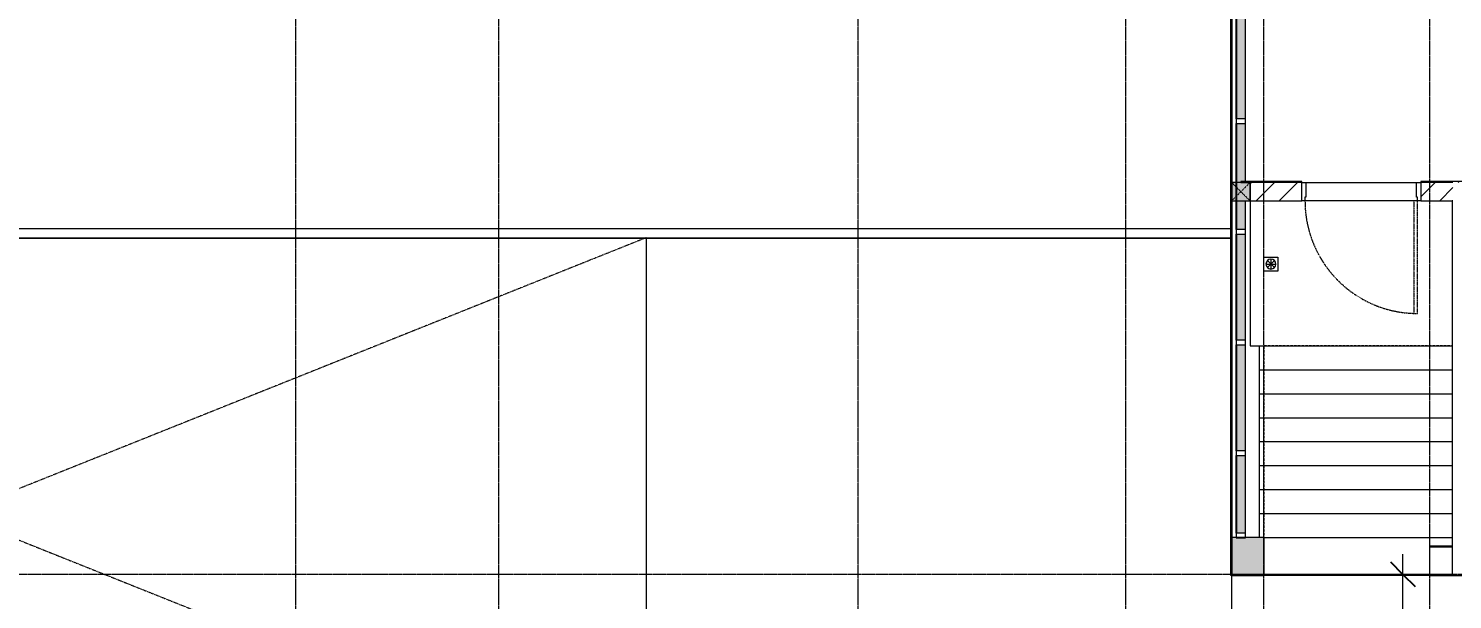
# Model space of a CAD drawing. Header units: millimetres. Extents: x 5356 to 209803, y -16346 to 109894.
# Drawn here: x 103053 to 118497, y 16965 to 23157 of the extents above; entities that cross this region are included whole.
import ezdxf

# ---------------------------------------------------------------- set-up
doc = ezdxf.new("R2010")
doc.units = ezdxf.units.MM
for name, pattern in [('Dash', [6, 3, -3]), ('Grid Line', [22.225, 12.7, -3.175, 3.175, -3.175]), ('IMPORT-Overhead', [3.96875, 2.38125, -1.5875]), ('NET VAN', [1.06, 0.53, -0.53])]:
    doc.linetypes.add(name, pattern=pattern)
for name, color, linetype, lineweight in [('0-1', 7, 'Continuous', 5), ('A-ANNO-DIMS', 211, 'Continuous', 9), ('A-ANNO-DIMS-220', 211, 'Continuous', 9), ('A-AREA-1', 30, 'IMPORT-Overhead', 9), ('A-DETL-GENF-2', 9, 'NET VAN', 9), ('A-DOOR', 31, 'Continuous', 9), ('A-DOOR-FRAM', 31, 'Continuous', 9), ('A-FLOR', 192, 'Continuous', 9), ('A-GLAZ-CURT', 52, 'Continuous', 9), ('A-GLAZ-CWMG', 51, 'Continuous', 9), ('A-GLAZ-CWMG-1', 51, 'Continuous', 18), ('A-WALL', 113, 'Continuous', 9), ('A-WALL-3', 113, 'Continuous', 18), ('A-WALL-PATT-3', 111, 'Continuous', 9), ('C-PRKG', 70, 'Continuous', 9), ('C-PRKG-HDLN', 70, 'Dash', 9), ('G-IMPT', 8, 'Continuous', 9), ('I-WALL-3', 2, 'Continuous', 18), ('L-SITE-WALL-1', 9, 'Continuous', 9), ('M-EQPM', 50, 'Continuous', 9), ('S-BEAM-1', 9, 'Continuous', 9), ('S-COLS', 52, 'Continuous', 9), ('S-COLS-1', 254, 'Continuous', 5), ('S-COLS-2', 253, 'Continuous', 18), ('S-COLS-4', 52, 'Continuous', 18), ('S-COLS-5', 52, 'Dash', 9), ('S-COLS-HDLN', 52, 'Dash', 9), ('S-GRID-1', 1, 'Grid Line', 9), ('S-STRS', 31, 'Continuous', 9)]:
    doc.layers.add(name, color=color, linetype=linetype, lineweight=lineweight)
doc.styles.add('Arial_2', font='arial_0.ttf', dxfattribs={"width": 0.9, "height": 660})
doc.dimstyles.new('1_Dim_chi_tiet_khu_đất_2', dxfattribs={"dimscale": 304.8, "dimtxt": 673.371204, "dimasz": 0.866142, "dimexe": 0.721785, "dimexo": 0.0625, "dimgap": 0.072178, "dimtad": 1, "dimdec": 0, "dimrnd": 5, "dimzin": 0, "dimdsep": 46, "dimtxsty": 'Arial_2', "dimblk1": 'OBLIQUE', "dimblk2": 'OBLIQUE', "dimsah": 1, "dimcen": 0.09, "dimdle": 0.721785, "dimazin": 0, "dimtfac": 1, "dimtdec": 4, "dimtix": 1, "dimtmove": 0, "dimatfit": 3, "dimfxl": 2.165354, "dimfxlon": 1, "dimtvp": 1, "dimtolj": 1, "dimtzin": 0, "dimarcsym": 2})

# ---------------------------------------------------------------- blocks, each defined once
blk = doc.blocks.new('NCV_TKTC_KET CAU_rvt-1-TKCS_MB ĐỊNH VỊ MỐC TỌA ĐỘ CÔNG TRÌNH')
at = {"layer": 'S-COLS-1'}
blk.add_hatch(color=256, dxfattribs=at).paths.add_polyline_path([(116103, 17237), (116453, 17237), (116453, 17637), (116103, 17637)])
at = {"layer": 'L-SITE-WALL-1'}
blk.add_line((118253, 17537), (118492, 17537), dxfattribs=at)
at = {"layer": 'S-BEAM-1'}
blk.add_line((116403, 17637), (116403, 19717), dxfattribs=at)
at = {"layer": 'S-COLS-2'}
for p, q in [((116453, 17637), (116103, 17637)), ((116103, 17637), (116103, 17237)), ((116453, 17237), (116453, 17637)), ((116103, 17237), (116453, 17237))]:
    blk.add_line(p, q, dxfattribs=at)
blk = doc.blocks.new('System Panel - Glazed-1286806-TKCS_MB ĐỊNH VỊ MỐC TỌA ĐỘ CÔNG TRÌNH')
at = {"layer": 'A-GLAZ-CURT'}
for p, q in [((575, 6), (-575, 6)), ((-575, 6), (-575, -6)), ((575, -6), (575, 6)), ((-575, -6), (575, -6))]:
    blk.add_line(p, q, dxfattribs=at)
blk = doc.blocks.new('System Panel - Glazed-1453214-TKCS_MB ĐỊNH VỊ MỐC TỌA ĐỘ CÔNG TRÌNH')
at = {"layer": 'A-GLAZ-CURT'}
for p, q in [((421, 6), (-421, 6)), ((-421, 6), (-421, -6)), ((421, -6), (421, 6)), ((-421, -6), (421, -6))]:
    blk.add_line(p, q, dxfattribs=at)
blk = doc.blocks.new('Rectangular Mullion - 50 x 100mm-1286802-TKCS_MB ĐỊNH VỊ MỐC TỌA ĐỘ CÔNG TRÌNH')
at = {"layer": 'A-GLAZ-CWMG'}
blk.add_hatch(color=256, dxfattribs=at).paths.add_polyline_path([(116159, 22177), (116253, 22177), (116253, 23327), (116159, 23327), (116159, 23104)])
blk.add_line((116253, 22177), (116253, 23327), dxfattribs=at)
blk = doc.blocks.new('Rectangular Mullion - 50 x 100mm-V179-TKCS_MB ĐỊNH VỊ MỐC TỌA ĐỘ CÔNG TRÌNH')
at = {"layer": 'A-GLAZ-CWMG'}
h = blk.add_hatch(color=256, dxfattribs=at)
h.paths.add_polyline_path([(116159, 20977), (116253, 20977), (116253, 21287), (116159, 21287)])
h.paths.add_polyline_path([(116159, 21487), (116203, 21487), (116203, 21497), (116253, 21497), (116253, 22127), (116159, 22127), (116159, 21497)])
for p, q in [((116253, 21497), (116253, 22127)), ((116253, 20977), (116253, 21287))]:
    blk.add_line(p, q, dxfattribs=at)
blk = doc.blocks.new('Rectangular Mullion - 50 x 100mm-1453210-TKCS_MB ĐỊNH VỊ MỐC TỌA ĐỘ CÔNG TRÌNH')
at = {"layer": 'A-GLAZ-CWMG'}
blk.add_hatch(color=256, dxfattribs=at).paths.add_polyline_path([(116159, 17685), (116253, 17685), (116253, 18527), (116159, 18527)])
blk.add_line((116253, 17685), (116253, 18527), dxfattribs=at)
blk = doc.blocks.new('Rectangular Mullion - 50 x 100mm-1286808-TKCS_MB ĐỊNH VỊ MỐC TỌA ĐỘ CÔNG TRÌNH')
at = {"layer": 'A-GLAZ-CWMG-1'}
for p, q in [((-50, 0), (0, 0)), ((-50, -100), (-50, 0)), ((0, 0), (0, -100)), ((0, -100), (-50, -100))]:
    blk.add_line(p, q, dxfattribs=at)
blk = doc.blocks.new('Rectangular Mullion - 50 x 100mm-1286804-TKCS_MB ĐỊNH VỊ MỐC TỌA ĐỘ CÔNG TRÌNH')
at = {"layer": 'A-GLAZ-CWMG-1'}
for p, q in [((-25, 0), (25, 0)), ((-25, -100), (-25, 0)), ((25, 0), (25, -100)), ((25, -100), (-25, -100))]:
    blk.add_line(p, q, dxfattribs=at)
blk = doc.blocks.new('BAI XE PCCC - BAI XE PCCC-1477864-TKCS_MB ĐỊNH VỊ MỐC TỌA ĐỘ CÔNG TRÌNH')
at = {"layer": 'C-PRKG'}
for p, q in [((0, -6000), (0, 0)), ((0, 0), (15000, 0)), ((15000, 0), (15000, -6000)), ((15000, -6000), (0, -6000))]:
    blk.add_line(p, q, dxfattribs=at)
at = {"layer": 'C-PRKG-HDLN'}
for p, q in [((15000, -6000), (0, 0)), ((0, -6000), (15000, 0))]:
    blk.add_line(p, q, dxfattribs=at)
blk = doc.blocks.new('TKTC_XREF_251221_MB TANG 1 - TKTC_XREF_260130_MB TANG 1_dwg_FD-4202110-TKCS_MB ĐỊNH VỊ MỐC TỌA ĐỘ CÔNG TRÌNH')
at = {"layer": 'G-IMPT'}
for p, q in [((53, 0), (-53, 0)), ((-38, 38), (38, -38)), ((38, 38), (-38, -38)), ((0, 53), (0, -53))]:
    blk.add_line(p, q, dxfattribs=at)
at = {"layer": 'G-IMPT', "flags": 128}
blk.add_lwpolyline([(-75, -75), (75, -75), (75, 75), (-75, 75)], close=True, dxfattribs=at)
at = {"layer": 'G-IMPT'}
blk.add_circle((0, 0), 53.3, dxfattribs=at)
blk = doc.blocks.new('TKTC_XREF_251221_MB TANG 1 - TKTC_XREF_260130_MB TANG 1_dwg-4202109-TKCS_MB ĐỊNH VỊ MỐC TỌA ĐỘ CÔNG TRÌNH')
at = {"layer": 'G-IMPT'}
for p, q in [((-87049, -376810), (-87049, -379860)), ((-87049, -380060), (-87049, -383710)), ((-86699, -384108), (-84659, -384108))]:
    blk.add_line(p, q, dxfattribs=at)
at = {"extrusion": (0, 0, -1), "zscale": -1}
blk.add_blockref('TKTC_XREF_251221_MB TANG 1 - TKTC_XREF_260130_MB TANG 1_dwg_FD-4202110-TKCS_MB ĐỊNH VỊ MỐC TỌA ĐỘ CÔNG TRÌNH', (86624, -380745), dxfattribs=at)
blk = doc.blocks.new('TKTC_XREF_251221_MB TANG 1 - TKTC_XREF_251221_MB TANG 1-2038492-TKCS_MB ĐỊNH VỊ MỐC TỌA ĐỘ CÔNG TRÌNH')
blk.add_blockref('TKTC_XREF_251221_MB TANG 1 - TKTC_XREF_260130_MB TANG 1_dwg-4202109-TKCS_MB ĐỊNH VỊ MỐC TỌA ĐỘ CÔNG TRÌNH', (169499, 384110))
blk = doc.blocks.new('FD_01 - FD_01-1200x2200mm-V350-TKCS_MB ĐỊNH VỊ MỐC TỌA ĐỘ CÔNG TRÌNH')
at = {"layer": 'A-DETL-GENF-2'}
for p, q in [((610, -100), (570, -100)), ((570, -100), (570, -1320)), ((610, -1320), (610, -100)), ((570, -1320), (610, -1320))]:
    blk.add_line(p, q, dxfattribs=at)
blk.add_arc((610, -100), 1220, 180, 268.1211, dxfattribs=at)
at = {"layer": 'A-DOOR-FRAM'}
for p, q in [((-645, 100), (-600, 100)), ((-645, -100), (-645, 100)), ((-600, 100), (-600, -60)), ((600, 100), (645, 100)), ((600, -60), (600, 100)), ((645, 100), (645, -100)), ((-610, -100), (-645, -100)), ((-600, -60), (-610, -60)), ((-610, -60), (-610, -100)), ((610, -60), (600, -60)), ((610, -100), (610, -60)), ((645, -100), (610, -100))]:
    blk.add_line(p, q, dxfattribs=at)
blk = doc.blocks.new('G1_SOF - BO TRU - 200x200-3051103-TKCS_MB ĐỊNH VỊ MỐC TỌA ĐỘ CÔNG TRÌNH')
at = {"layer": 'S-COLS-HDLN'}
for p, q in [((-100, -100), (100, 100)), ((100, -100), (-100, 100))]:
    blk.add_line(p, q, dxfattribs=at)
blk = doc.blocks.new('DIMBLOCK31-TKCS_MB ĐỊNH VỊ MỐC TỌA ĐỘ CÔNG TRÌNH')
at = {"layer": 'A-ANNO-DIMS-220'}
for p, q in [((117959, 7668), (117959, 17457)), ((117299, 17237), (118179, 17237)), ((117959, 17237), (117299, 17237)), ((117299, 7888), (118179, 7888)), ((117959, 7888), (117299, 7888))]:
    blk.add_line(p, q, dxfattribs=at)
at = {"layer": 'A-ANNO-DIMS-220', "lineweight": 25}
for p, q in [((117959, 17237), (117827, 17369)), ((117959, 17237), (118091, 17105)), ((117959, 7888), (117827, 8020)), ((117959, 7888), (118091, 7756))]:
    blk.add_line(p, q, dxfattribs=at)
at = {"layer": 'A-ANNO-DIMS-220', "color": 0, "insert": (117080, 11651), "char_height": 660, "width": 2187.94, "attachment_point": 1, "rotation": 90, "line_spacing_factor": 0.941778, "style": 'Arial_2'}
blk.add_mtext('9350', dxfattribs=at)
blk = doc.blocks.new('_Oblique')
at = {"color": 0, "linetype": 'ByBlock', "lineweight": -2}
blk.add_line((-0.5, -0.5), (0.5, 0.5), dxfattribs=at)

msp = doc.modelspace()

# ---------------------------------------------------------------- hatches: boundary and pattern name
at = {"layer": 'A-WALL-PATT-3'}
h = msp.add_hatch(dxfattribs=at)
h.set_pattern_fill('FP_8', color=256, style=0, pattern_type=2)
h.set_pattern_definition([(45, (0, 0), (-116.67262, 116.67262), [])])
h.paths.add_polyline_path([(118531.9, 21486.9), (118842.5, 21486.9), (118842.5, 21496.9), (118152.5, 21496.9), (118152.5, 21486.9), (118502.6, 21486.9)])
h.paths.add_polyline_path([(116302.6, 21486.9), (116862.5, 21486.9), (116862.5, 21496.9), (116202.6, 21496.9), (116202.6, 21486.9)])
h = msp.add_hatch(dxfattribs=at)
h.set_pattern_fill('FP_1', color=256, style=0, pattern_type=2)
h.set_pattern_definition([(45, (0, 0), (-124.4508, 124.4508), [])])
h.paths.add_polyline_path([(118502.6, 21286.9), (118502.6, 21486.9), (118152.5, 21486.9), (118152.5, 21286.9), (118492.5, 21286.9)])
h.paths.add_polyline_path([(116862.5, 21286.9), (116862.5, 21486.9), (116302.6, 21486.9), (116302.6, 21286.9), (116716.3, 21286.9)])
at = {"layer": 'S-COLS-1'}
msp.add_hatch(color=256, dxfattribs=at).paths.add_polyline_path([(116102.6, 21286.9), (116302.6, 21286.9), (116302.6, 21486.9), (116102.6, 21486.9)])

# ---------------------------------------------------------------- linework, layer by layer
at = {"layer": 'A-AREA-1'}
for p, q in [((118492.5, 19716.9), (116452.6, 19716.9)), ((116452.6, 19716.9), (116452.6, 17636.9))]:
    msp.add_line(p, q, dxfattribs=at)
at = {"layer": 'A-FLOR'}
for p, q in [((116302.6, 21286.9), (116302.6, 19716.9)), ((118117.5, 21286.9), (116897.5, 21286.9)), ((116302.6, 19716.9), (118492.5, 19716.9)), ((118252.6, 17236.9), (118252.6, 17636.9)), ((116102.6, 13256.9), (116102.6, 17226.9)), ((118242.6, 17236.9), (116452.6, 17236.9))]:
    msp.add_line(p, q, dxfattribs=at)
at = {"layer": 'A-WALL'}
for p, q in [((116092.6, 17226.9), (116092.6, 24536.9)), ((116102.6, 24536.9), (116102.6, 21486.9)), ((116862.5, 21486.9), (116302.6, 21486.9)), ((116302.6, 21486.9), (116302.6, 21286.9)), ((116907.5, 21486.9), (118107.5, 21486.9)), ((118502.6, 21486.9), (118152.5, 21486.9)), ((116102.6, 21286.9), (116102.6, 17636.9)), ((116307.6, 21286.9), (116862.5, 21286.9)), ((118152.5, 21286.9), (118247.5, 21286.9)), ((118502.5, 21286.9), (118492.5, 21286.9)), ((83652.6, 20888.2), (116092.6, 20888.2)), ((116092.6, 20878.2), (83667.6, 20878.2)), ((83752.6, 20988.2), (116092.6, 20988.2)), ((118252.6, 17546.9), (118492.5, 17546.9)), ((118492.5, 17536.9), (118252.6, 17536.9)), ((116102.6, 17226.9), (116092.6, 17226.9)), ((116452.6, 17236.9), (118242.6, 17236.9)), ((118242.6, 17226.9), (116452.6, 17226.9)), ((118492.5, 17236.9), (118502.5, 17236.9))]:
    msp.add_line(p, q, dxfattribs=at)
at = {"layer": 'A-WALL-3'}
for p, q in [((116302.6, 21286.9), (116307.6, 21286.9)), ((118247.5, 21286.9), (118492.5, 21286.9)), ((118492.5, 21286.9), (118492.5, 17236.9)), ((116452.6, 17236.9), (116102.6, 17236.9)), ((116102.6, 17226.9), (116452.6, 17226.9)), ((116452.6, 17226.9), (116452.6, 17236.9)), ((118492.5, 17236.9), (118242.6, 17236.9)), ((118242.6, 17236.9), (118242.6, 17226.9)), ((118242.6, 17226.9), (127262.6, 17226.9))]:
    msp.add_line(p, q, dxfattribs=at)
at = {"layer": 'I-WALL-3'}
for p, q in [((116862.5, 21496.9), (116202.6, 21496.9)), ((116202.6, 21496.9), (116202.6, 21486.9)), ((116202.6, 21486.9), (116302.6, 21486.9)), ((116862.5, 21486.9), (116862.5, 21496.9)), ((118842.5, 21496.9), (118152.5, 21496.9)), ((118152.5, 21496.9), (118152.5, 21486.9))]:
    msp.add_line(p, q, dxfattribs=at)
at = {"layer": 'S-COLS'}
msp.add_line((116302.6, 21286.9), (116302.6, 21486.9), dxfattribs=at)
at = {"layer": 'S-COLS-4'}
for p, q in [((116302.6, 21486.9), (116102.6, 21486.9)), ((116102.6, 21486.9), (116102.6, 21286.9)), ((116102.6, 21286.9), (116302.6, 21286.9))]:
    msp.add_line(p, q, dxfattribs=at)
at = {"layer": 'S-GRID-1'}
for p, q in [((105952.6, 20960.6), (105952.6, 80482.7)), ((108152.6, 20960.6), (108152.6, 80482.7)), ((112052.6, 20960.6), (112052.6, 80482.7)), ((114952.6, 20960.6), (114952.6, 80482.7)), ((116452.6, 20960.6), (116452.6, 80482.7)), ((118252.6, 20960.6), (118252.6, 80482.7)), ((105952.6, 15460.6), (105952.6, 20960.6)), ((108152.6, 15460.6), (108152.6, 20960.6)), ((112052.6, 15460.6), (112052.6, 20960.6)), ((114952.6, 15460.6), (114952.6, 20960.6)), ((116452.6, 15460.6), (116452.6, 20960.6)), ((118252.6, 15460.6), (118252.6, 20960.6)), ((131551.8, 17236.9), (29351.8, 17236.9))]:
    msp.add_line(p, q, dxfattribs=at)
at = {"layer": 'S-STRS'}
for p, q in [((116302.6, 19716.9), (118492.5, 19716.9)), ((116402.6, 19456.9), (118492.5, 19456.9)), ((116402.6, 19196.9), (118492.5, 19196.9)), ((116402.6, 18936.9), (118492.5, 18936.9)), ((116402.6, 18676.9), (118492.5, 18676.9)), ((116402.6, 18416.9), (118492.5, 18416.9)), ((116402.6, 18156.9), (118492.5, 18156.9)), ((116402.6, 17896.9), (118492.5, 17896.9)), ((116452.6, 17636.9), (118492.5, 17636.9))]:
    msp.add_line(p, q, dxfattribs=at)

# ---------------------------------------------------------------- block references
at = {"layer": '0-1'}
msp.add_blockref('NCV_TKTC_KET CAU_rvt-1-TKCS_MB ĐỊNH VỊ MỐC TỌA ĐỘ CÔNG TRÌNH', (0, 0), dxfattribs=at)
at = {"layer": 'A-DOOR'}
msp.add_blockref('FD_01 - FD_01-1200x2200mm-V350-TKCS_MB ĐỊNH VỊ MỐC TỌA ĐỘ CÔNG TRÌNH', (117507.5, 21386.9), dxfattribs=at)
at = {"layer": 'A-GLAZ-CURT', "rotation": 269.9999999999998}
for name, p in [('System Panel - Glazed-1286806-TKCS_MB ĐỊNH VỊ MỐC TỌA ĐỘ CÔNG TRÌNH', (116152.6, 22751.9)), ('System Panel - Glazed-1286806-TKCS_MB ĐỊNH VỊ MỐC TỌA ĐỘ CÔNG TRÌNH', (116152.6, 21551.9)), ('System Panel - Glazed-1286806-TKCS_MB ĐỊNH VỊ MỐC TỌA ĐỘ CÔNG TRÌNH', (116152.6, 20351.9)), ('System Panel - Glazed-1286806-TKCS_MB ĐỊNH VỊ MỐC TỌA ĐỘ CÔNG TRÌNH', (116152.6, 19151.9)), ('System Panel - Glazed-1453214-TKCS_MB ĐỊNH VỊ MỐC TỌA ĐỘ CÔNG TRÌNH', (116152.6, 18106))]:
    msp.add_blockref(name, p, dxfattribs=at)
at = {"layer": 'A-GLAZ-CWMG'}
for name, p in [('Rectangular Mullion - 50 x 100mm-1286802-TKCS_MB ĐỊNH VỊ MỐC TỌA ĐỘ CÔNG TRÌNH', (0, 0)), ('Rectangular Mullion - 50 x 100mm-V179-TKCS_MB ĐỊNH VỊ MỐC TỌA ĐỘ CÔNG TRÌNH', (0, 0)), ('Rectangular Mullion - 50 x 100mm-1286802-TKCS_MB ĐỊNH VỊ MỐC TỌA ĐỘ CÔNG TRÌNH', (0, -2400)), ('Rectangular Mullion - 50 x 100mm-1286802-TKCS_MB ĐỊNH VỊ MỐC TỌA ĐỘ CÔNG TRÌNH', (0, -3600)), ('Rectangular Mullion - 50 x 100mm-1453210-TKCS_MB ĐỊNH VỊ MỐC TỌA ĐỘ CÔNG TRÌNH', (0, 0))]:
    msp.add_blockref(name, p, dxfattribs=at)
at = {"layer": 'A-GLAZ-CWMG', "extrusion": (0, 0, -1), "rotation": 270.0000000000002}
for name, p in [('Rectangular Mullion - 50 x 100mm-1286804-TKCS_MB ĐỊNH VỊ MỐC TỌA ĐỘ CÔNG TRÌNH', (-116152.6, 22151.9)), ('Rectangular Mullion - 50 x 100mm-1286804-TKCS_MB ĐỊNH VỊ MỐC TỌA ĐỘ CÔNG TRÌNH', (-116152.6, 20951.9)), ('Rectangular Mullion - 50 x 100mm-1286804-TKCS_MB ĐỊNH VỊ MỐC TỌA ĐỘ CÔNG TRÌNH', (-116152.6, 19751.9)), ('Rectangular Mullion - 50 x 100mm-1286804-TKCS_MB ĐỊNH VỊ MỐC TỌA ĐỘ CÔNG TRÌNH', (-116152.6, 18551.9)), ('Rectangular Mullion - 50 x 100mm-1286808-TKCS_MB ĐỊNH VỊ MỐC TỌA ĐỘ CÔNG TRÌNH', (-116152.6, 17635.2))]:
    msp.add_blockref(name, p, dxfattribs=at)
at = {"layer": 'C-PRKG', "rotation": 180}
msp.add_blockref('BAI XE PCCC - BAI XE PCCC-1477864-TKCS_MB ĐỊNH VỊ MỐC TỌA ĐỘ CÔNG TRÌNH', (109752.6, 14888.2), dxfattribs=at)
at = {"layer": 'M-EQPM'}
msp.add_blockref('TKTC_XREF_251221_MB TANG 1 - TKTC_XREF_251221_MB TANG 1-2038492-TKCS_MB ĐỊNH VỊ MỐC TỌA ĐỘ CÔNG TRÌNH', (33652.6, 17236.9), dxfattribs=at)
at = {"layer": 'S-COLS-5', "rotation": 180}
msp.add_blockref('G1_SOF - BO TRU - 200x200-3051103-TKCS_MB ĐỊNH VỊ MỐC TỌA ĐỘ CÔNG TRÌNH', (116202.6, 21386.9), dxfattribs=at)

# ---------------------------------------------------------------- dimensions: what is measured, and where the dimension line sits
at = {"layer": 'A-ANNO-DIMS'}
dim = msp.add_linear_dim(base=(117958.7, 17236.9), p1=(117298.7, 7888.2), p2=(117298.7, 17236.9), angle=90, dimstyle='1_Dim_chi_tiet_khu_đất_2', override={"dimpost": '<>', "dimfxl": 9348.70801}, dxfattribs=at)
dim.commit()
dim.dimension.update_dxf_attribs({"geometry": 'DIMBLOCK31-TKCS_MB ĐỊNH VỊ MỐC TỌA ĐỘ CÔNG TRÌNH', "text_midpoint": (117599.5, 12562.6)})

doc.saveas('drawing.dxf')
